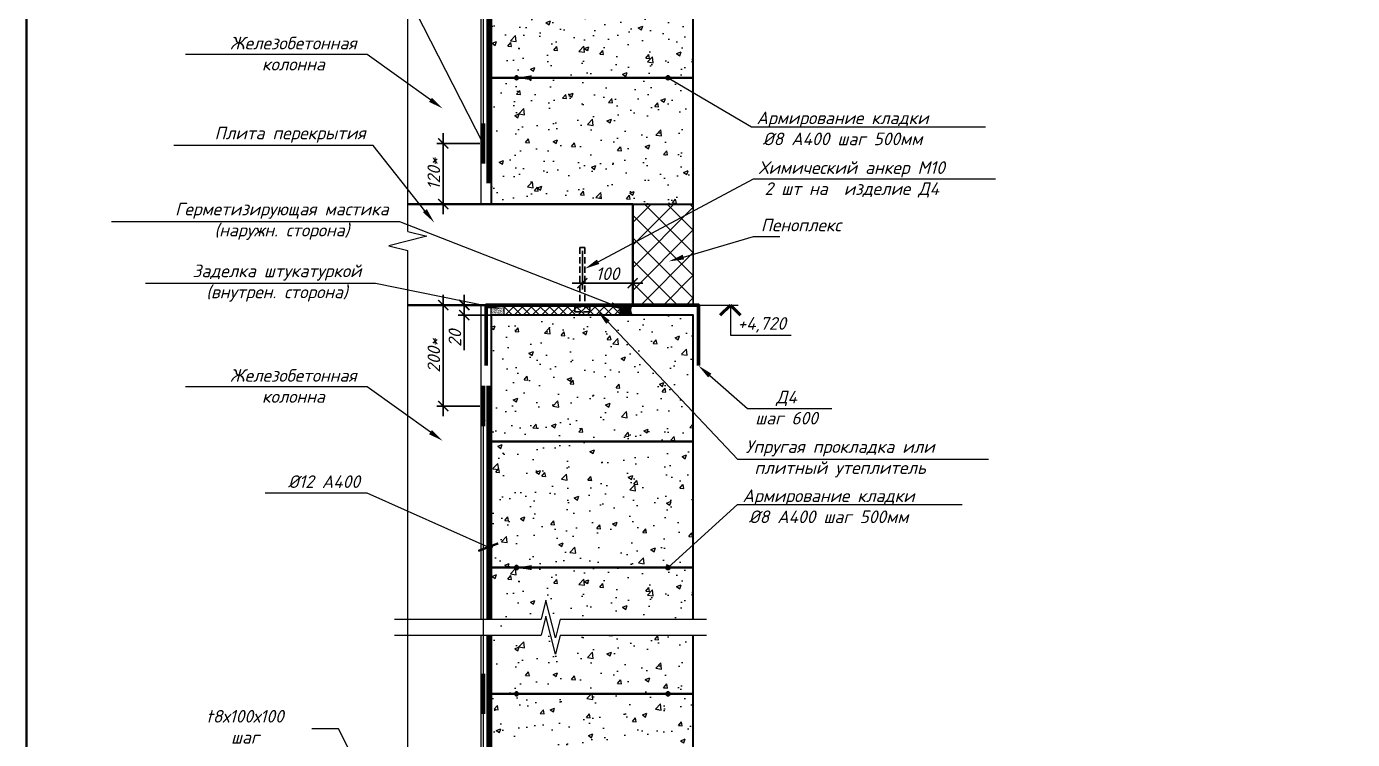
# Model space of a CAD drawing. Header units: millimetres. Extents: x -1807136 to 209800, y 0 to 410608.
# Drawn here: x 13723 to 16347, y 30332 to 31744 of the extents above; entities that cross this region are included whole.
import ezdxf
from ezdxf import colors
from ezdxf.entities.mleader import LeaderData, LeaderLine
from ezdxf.math import Vec2, Vec3

# ---------------------------------------------------------------- set-up
doc = ezdxf.new("R2010")
doc.units = ezdxf.units.MM
doc.header["$PDMODE"] = 3
doc.linetypes.add('HIDDEN', pattern=[0.375, 0.25, -0.125])
doc.layers.get('0').update_dxf_attribs({"lineweight": 5})
doc.layers.get('Defpoints').update_dxf_attribs({"lineweight": 0})
for name, color, linetype, lineweight in [('!!!Металл разрез', 7, 'Continuous', 35), ('#Dimensions', 7, 'Continuous', 9), ('#Арматура', 152, 'Continuous', 30), ('#Бетон вид', 22, 'Continuous', 18), ('#Бетон разрез', 22, 'Continuous', 40), ('#Выноски', 7, 'Continuous', 15), ('#Газобетон', 152, 'Continuous', 35), ('#Границы штриховок', 7, 'Continuous', 20), ('#разм', 7, 'Continuous', 9), ('A-okno', 7, 'Continuous', 0), ('k_ Размеры', 7, 'Continuous', 15), ('Штриховка', 7, 'Continuous', 25)]:
    doc.layers.add(name, color=color, linetype=linetype, lineweight=lineweight)
doc.layers.add('#Hatch', color=252, linetype='Continuous', lineweight=5, true_color=0x696969)
doc.styles.add('STEP PR', font='isocpeui.ttf')
doc.dimstyles.new('SPDS', dxfattribs={"dimscale": 10, "dimtxt": 2.5, "dimasz": 2, "dimexe": 1.25, "dimexo": 0.625, "dimtad": 1, "dimdec": 0, "dimrnd": 0.001, "dimtxsty": 'STEP PR', "dimblk": 'ARCHTICK', "dimcen": 2.5, "dimdle": 2, "dimclrd": 256, "dimclre": 256, "dimclrt": 7, "dimadec": 0, "dimazin": 2, "dimtfac": 0.75, "dimtdec": 0, "dimtmove": 1, "dimatfit": 3, "dimfxl": 1, "dimtolj": 1, "dimarcsym": 1})

# ---------------------------------------------------------------- blocks, each defined once
blk = doc.blocks.new('*U350')
at = {"color": 0, "linetype": 'ByBlock', "lineweight": -2}
for p, q in [((9.665, 0), (9.978, 1.25)), ((9.978, 1.25), (10.603, -1.25)), ((9.665, 0), (0, 0)), ((10.603, -1.25), (10.915, 0)), ((20.58, 0), (10.915, 0))]:
    blk.add_line(p, q, dxfattribs=at)
blk = doc.blocks.new('*U349')
at = {"color": 0, "linetype": 'ByBlock', "lineweight": -2}
for p, q in [((9.665, 0), (9.978, 1.25)), ((9.978, 1.25), (10.603, -1.25)), ((9.665, 0), (0, 0)), ((10.603, -1.25), (10.915, 0)), ((20.58, 0), (10.915, 0))]:
    blk.add_line(p, q, dxfattribs=at)
blk = doc.blocks.new('*U47')
at = {"layer": '#Арматура', "lineweight": 0}
h = blk.add_hatch(dxfattribs=at)
h.set_pattern_fill('ANSI31', scale=0.8)
edge = h.paths.add_edge_path()
edge.add_arc((0, 4), 4, 0, 360)
blk.add_circle((0, 4), 4)
blk = doc.blocks.new('*U394')
at = {"color": 0, "linetype": 'ByBlock', "lineweight": -2}
for p, q in [((59.051, 0), (59.363, 1.25)), ((59.363, 1.25), (59.988, -1.25)), ((59.051, 0), (0, 0)), ((59.988, -1.25), (60.301, 0)), ((119.352, 0), (60.301, 0))]:
    blk.add_line(p, q, dxfattribs=at)
blk = doc.blocks.new('*U356')
at = {"layer": '#разм', "ltscale": 100, "elevation": 0}
for points in [[(4576313, -921000), (4577323, -921000)], [(4577173, -921000), (4577173, -921600)], [(4577173, -921600), (4578375, -921600)]]:
    blk.add_lwpolyline(points, dxfattribs=at)
at = {"layer": 'A-okno', "color": 0, "lineweight": 50, "ltscale": 100, "elevation": 0}
for points in [[(4577173, -921000), (4576973, -921200)], [(4577173, -921000), (4577373, -921200)]]:
    blk.add_lwpolyline(points, dxfattribs=at)
at = {"layer": '#разм', "style": 'STEP PR'}
for tag, p in [('ПРИМЕЧАНИЕ', (4577314, -921290)), ('ОТМЕТКА', (4577216, -921901))]:
    blk.add_attdef(tag, p, '', height=250, dxfattribs=at)
blk = doc.blocks.new('_ArchTick')
at = {"color": 0, "linetype": 'ByBlock', "const_width": 0.15}
blk.add_lwpolyline([(-0.5, -0.5), (0.5, 0.5)], dxfattribs=at)
blk = doc.blocks.new('*D341')
at = {"layer": 'Defpoints', "color": 0, "transparency": 16777216}
for p in [(14589.1, 31192.7), (14897, 31192.7), (14897, 31172.8)]:
    blk.add_point(p, dxfattribs=at)
at = {"layer": 'k_ Размеры', "lineweight": -2, "transparency": 16777216}
for p, q in [((14589.1, 31152.8), (14589.1, 31212.7)), ((14890.7, 31192.7), (14576.6, 31192.7)), ((14890.7, 31172.8), (14576.6, 31172.8)), ((14589.1, 31103.2), (14589.1, 31172.8))]:
    blk.add_line(p, q, dxfattribs=at)
at = {"layer": 'k_ Размеры', "lineweight": -2, "transparency": 16777216, "xscale": 20, "yscale": 20, "zscale": 20}
for p, rotation in [((14589.1, 31192.7), 90), ((14589.1, 31172.8), 270)]:
    blk.add_blockref('_ArchTick', p, dxfattribs=dict(at, rotation=rotation))
at = {"layer": 'k_ Размеры', "color": 7, "transparency": 16777216, "insert": (14570.4, 31126.9), "char_height": 25, "attachment_point": 5, "rotation": 90, "style": 'STEP PR'}
blk.add_mtext('\\A1;20', dxfattribs=at)
blk = doc.blocks.new('*D340')
at = {"layer": 'Defpoints', "color": 0, "transparency": 16777216}
for p in [(14547.4, 31192.7), (14626.4, 31192.7), (14626.4, 30992.7)]:
    blk.add_point(p, dxfattribs=at)
at = {"layer": 'k_ Размеры', "lineweight": -2, "transparency": 16777216}
for p, q in [((14547.4, 30972.7), (14547.4, 31212.7)), ((14620.1, 31192.7), (14534.9, 31192.7)), ((14620.1, 30992.7), (14534.9, 30992.7))]:
    blk.add_line(p, q, dxfattribs=at)
at = {"layer": 'k_ Размеры', "lineweight": -2, "transparency": 16777216, "xscale": 20, "yscale": 20, "zscale": 20}
for p, rotation in [((14547.4, 31192.7), 90), ((14547.4, 30992.7), 270)]:
    blk.add_blockref('_ArchTick', p, dxfattribs=dict(at, rotation=rotation))
at = {"layer": 'k_ Размеры', "color": 7, "transparency": 16777216, "insert": (14528.7, 31092.7), "char_height": 25, "attachment_point": 5, "rotation": 90, "style": 'STEP PR'}
blk.add_mtext('\\A1;200*', dxfattribs=at)
blk = doc.blocks.new('Г.б.250х400')
at = {"layer": '#Hatch'}
h = blk.add_hatch(dxfattribs=at)
h.set_pattern_fill('AR-CONC', color=256, scale=0.5)
h.paths.add_polyline_path([(400, 250), (0, 250), (0, 0), (400, 0)])
at = {"layer": '#Газобетон'}
blk.add_lwpolyline([(0, 0), (400, 0), (400, 250), (0, 250)], close=True, dxfattribs=at)
blk = doc.blocks.new('*D352')
at = {"layer": 'Defpoints', "color": 0, "transparency": 16777216}
for p in [(14822.7, 31306.5), (14922.4, 31306.5), (14922.4, 31235.9)]:
    blk.add_point(p, dxfattribs=at)
at = {"layer": 'k_ Размеры', "lineweight": -2, "transparency": 16777216}
for p, q in [((14822.7, 31300.2), (14822.7, 31223.4)), ((14922.4, 31300.2), (14922.4, 31223.4)), ((14802.7, 31235.9), (14942.4, 31235.9))]:
    blk.add_line(p, q, dxfattribs=at)
at = {"layer": 'k_ Размеры', "lineweight": -2, "transparency": 16777216, "xscale": 20, "yscale": 20, "zscale": 20, "rotation": 180}
blk.add_blockref('_ArchTick', (14822.7, 31235.9), dxfattribs=at)
at = {"layer": 'k_ Размеры', "lineweight": -2, "transparency": 16777216, "xscale": 20, "yscale": 20, "zscale": 20}
blk.add_blockref('_ArchTick', (14922.4, 31235.9), dxfattribs=at)
at = {"layer": 'k_ Размеры', "color": 7, "transparency": 16777216, "insert": (14872.5, 31254.7), "char_height": 25, "attachment_point": 5, "style": 'STEP PR'}
blk.add_mtext('\\A1;100', dxfattribs=at)
blk = doc.blocks.new('*D402')
at = {"layer": 'Defpoints', "color": 0, "transparency": 16777216}
for p in [(14626.4, 31512.7), (14547.4, 31392.7), (14650.4, 31392.7)]:
    blk.add_point(p, dxfattribs=at)
at = {"layer": 'k_ Размеры', "lineweight": -2, "transparency": 16777216}
for p, q in [((14547.4, 31532.7), (14547.4, 31372.7)), ((14620.1, 31512.7), (14534.9, 31512.7)), ((14644.1, 31392.7), (14534.9, 31392.7))]:
    blk.add_line(p, q, dxfattribs=at)
at = {"layer": 'k_ Размеры', "lineweight": -2, "transparency": 16777216, "xscale": 20, "yscale": 20, "zscale": 20}
for p, rotation in [((14547.4, 31512.7), 90), ((14547.4, 31392.7), 270)]:
    blk.add_blockref('_ArchTick', p, dxfattribs=dict(at, rotation=rotation))
at = {"layer": 'k_ Размеры', "color": 7, "transparency": 16777216, "insert": (14528.7, 31452.7), "char_height": 25, "attachment_point": 5, "rotation": 90, "style": 'STEP PR'}
blk.add_mtext('\\A1;120*', dxfattribs=at)

msp = doc.modelspace()

# ---------------------------------------------------------------- hatches: boundary and pattern name
at = {"layer": '#Hatch'}
h = msp.add_hatch(dxfattribs=at)
h.set_pattern_fill('ANSI37', color=256, scale=10)
h.paths.add_polyline_path([(15042.36715, 31392.69652), (14921.91334, 31392.69652), (14921.91334, 31192.69652), (15042.36715, 31192.69652)])
h = msp.add_hatch(dxfattribs=at)
h.set_pattern_fill('AR-SAND', color=256, scale=0.05)
h.set_pattern_definition([(37.5, (-2304.621, -3492.8585), (-0.08000156, 2.44706619), [0, -1.9304, 0, -2.159, 0, -2.06375]), (7.5, (-2304.621, -3492.8585), (2.24761642, 3.5841255), [0, -1.0414, 0, -1.7399, 0, -0.66675]), (327.5, (-2306.183, -3492.8585), (3.95496185, 0.00718592), [0, -0.635, 0, -2.286, 0, -2.9845]), (317.5, (-2306.183, -3492.8585), (3.81778226, 1.11464662), [0, -0.3175, 0, -1.4986, 0, -1.7145])])
h.paths.add_polyline_path([(14642.36715, 31192.69652), (14667.36695, 31192.59682), (14667.36695, 31172.69652), (14642.36715, 31172.69652)])
h = msp.add_hatch(dxfattribs=at)
h.set_pattern_fill('ANSI37', color=256, scale=4)
h.set_pattern_definition([(45, (-2304.621, -3492.859), (-8.980256, 8.980256), []), (135, (-2304.621, -3492.859), (-8.980256, -8.980256), [])])
h.paths.add_polyline_path([(14896.99233, 31192.59682), (14667.36695, 31192.59682), (14667.36695, 31172.69652), (14896.99233, 31172.69652)])
h = msp.add_hatch(dxfattribs=at)
h.set_pattern_fill('ANSI37', color=256, scale=0.5)
h.set_pattern_definition([(45, (79.625, -4478.4668), (-1.122532015, 1.122532015), []), (135, (79.625, -4478.4668), (-1.122532015, -1.122532015), [])])
edge = h.paths.add_edge_path()
edge.add_line((14921.99213, 31192.79623), (14896.99233, 31192.69652))
edge.add_line((14896.99233, 31192.69652), (14896.99233, 31172.79623))
edge.add_line((14896.99233, 31172.79623), (14921.99213, 31172.79623))
edge.add_arc((14934.54374, 31182.79623), 16.04814, 141.4552975, 218.5447025, ccw=False)
h = msp.add_hatch(dxfattribs=at)
h.set_pattern_fill('AR-CONC', color=256, scale=0.5)
h.set_pattern_definition([(50, (0, -1055.64), (91.09233, -7.96954), [9.525, -104.775]), (355, (0, -1055.64), (-17.6217, 95.52842), [7.62, -83.8203]), (100.45144, (7.59, -1056.3), (73.47062, 87.55888), [8.095, -89.04512]), (46.1842, (0, -1030.24), (135.53952, -21.02116), [14.2875, -157.1625]), (96.63556, (11.3, -1031.99), (118.70207, 123.71306), [12.1425, -133.5678]), (351.18415, (0, -1030.24), (118.70207, 123.71306), [11.43, -125.72987]), (21, (12.7, -1036.59), (75.8072, -51.1326), [9.525, -104.775]), (326, (12.7, -1036.59), (30.90101, 92.09398), [7.62, -83.82]), (71.45144, (19.02, -1040.85), (106.7082, 40.96138), [8.095, -89.04497]), (37.5, (0, -1055.638), (1.544302, 42.27752), [0, -82.804, 0, -85.09, 0, -84.1375]), (7.5, (0, -1055.64), (33.40983, 50.09029), [0, -48.514, 0, -80.899, 0, -32.0675]), (327.5, (-28.32, -1055.638), (67.795298, -2.864372), [0, -31.75, 0, -99.06, 0, -131.445]), (317.5, (-41.02, -1055.64), (74.06459, 12.71325), [0, -41.275, 0, -65.786, 0, -93.345])])
h.paths.add_polyline_path([(14654.29014, 30538.74013), (14642.36715, 30538.74013), (14642.36715, 30422.69652), (15042.36715, 30422.69652), (15042.36715, 30538.74013), (14691.79014, 30538.74013), (14682.41514, 30501.24013), (14663.66514, 30576.24013)])
h.paths.add_polyline_path([(14642.36715, 30570.86091), (14654.16303, 30570.86091), (14663.53803, 30608.36091), (14682.28803, 30533.36091), (14691.66303, 30570.86091), (15042.36715, 30570.86091), (15042.36715, 30672.69652), (14642.36715, 30672.69652)])

# ---------------------------------------------------------------- linework, layer by layer
at = {"layer": '!!!Металл разрез', "lineweight": 60}
msp.add_lwpolyline([(14632.36715, 31072.69652), (14632.36715, 31192.69652), (15052.36715, 31192.69652), (15052.36715, 31072.69652)], dxfattribs=at)
at = {"layer": '#Арматура', "const_width": 8}
for points in [[(14636.36715, 31433.69652), (14636.36715, 32258.74013)], [(14626.36715, 31472.69652), (14626.36715, 31552.69652)], [(14626.36715, 30952.69652), (14626.36715, 31032.69652)], [(14636.36715, 30570.86091), (14636.36715, 31032.69652)], [(14636.36715, 29713.69652), (14636.36715, 30538.74013)], [(14626.36715, 30382.69652), (14626.36715, 30462.69652)]]:
    msp.add_lwpolyline(points, dxfattribs=at)
at = {"layer": '#Бетон вид'}
for points in [[(14622.36715, 31392.69652), (14622.36715, 32258.74013)], [(14622.36715, 30570.86091), (14622.36715, 31192.69652)], [(14622.36715, 29604.59496), (14622.36715, 30538.74013)]]:
    msp.add_lwpolyline(points, dxfattribs=at)
at = {"layer": '#Бетон разрез'}
for points in [[(14922.36715, 31392.69652), (14477.46313, 31392.69652)], [(14922.36715, 31392.69652), (14922.36715, 31192.69652)], [(14477.46313, 31192.69652), (14922.36715, 31192.69652)]]:
    msp.add_lwpolyline(points, dxfattribs=at)
at = {"layer": '#Газобетон'}
for points in [[(15042.36715, 30570.86091), (15042.36715, 30672.69652), (14642.36715, 30672.69652), (14642.36715, 30570.86091)], [(14642.36715, 30538.74013), (14642.36715, 30422.69652), (15042.36715, 30422.69652), (15042.36715, 30538.74013)]]:
    msp.add_lwpolyline(points, dxfattribs=at)
at = {"layer": '#Границы штриховок'}
msp.add_lwpolyline([(14642.36715, 31192.69652), (14667.36695, 31192.59682), (14667.36695, 31172.69652), (14642.36715, 31172.69652)], close=True, dxfattribs=at)
msp.add_lwpolyline([(14921.99213, 31192.79623), (14896.99233, 31192.69652), (14896.99233, 31172.79623), (14921.99213, 31172.79623, -0.3496533696)], format="xyb", close=True, dxfattribs=at)
at = {"color": 3, "lineweight": 40}
msp.add_lwpolyline([(13722.58032, 36442.79875), (24318.13743, 36442.79875), (24318.13743, 28653.26531), (13722.58032, 28653.26531)], close=True, dxfattribs=at)
msp.add_lwpolyline([(14896.99233, 31172.79623), (14642.36715, 31172.69652), (14642.36715, 31192.69652), (14896.99233, 31192.69652)], close=True)
at = {"layer": 'Штриховка'}
msp.add_lwpolyline([(15042.36715, 31392.69652), (14921.91334, 31392.69652), (14921.91334, 31192.69652), (15042.36715, 31192.69652)], close=True, dxfattribs=at)
at = {"layer": 'Штриховка', "linetype": 'HIDDEN', "ltscale": 50}
for points in [[(14817.66127, 31306.46315), (14817.66127, 31188.90608)], [(14817.66127, 31306.46315), (14827.66127, 31306.46315)], [(14827.66127, 31306.46315), (14827.66127, 31188.90608)], [(14807.66127, 31188.90608), (14837.66127, 31188.90608), (14837.66127, 31178.90608), (14807.66127, 31178.90608), (14807.66127, 31188.90608)]]:
    msp.add_lwpolyline(points, dxfattribs=at)

# ---------------------------------------------------------------- block references
at = {"layer": '#Dimensions'}
ref = msp.add_blockref('*U356', (-442601.51163, 123292.70963, 0), dxfattribs=dict(at, xscale=0.1, yscale=0.1, zscale=0.1))
ref.add_attrib('ПРИМЕЧАНИЕ', '+4,720', (15129.8509, 31143.75377, 0), dxfattribs={"layer": '#разм', "height": 25, "rotation": 360, "style": 'STEP PR'})
at = {"layer": '#Арматура', "xscale": -1}
for p in [(14692.36715, 31638.69652), (14992.36715, 31638.69652), (14692.36715, 30668.69652), (14992.36715, 30668.69652), (14692.36715, 30418.69652), (14992.36715, 30418.69652)]:
    msp.add_blockref('*U47', p, dxfattribs=at)
for p in [(14642.36715, 31642.69652), (14642.36715, 31392.69652), (14642.36715, 30922.69652), (14642.36715, 30672.69652), (14642.36715, 30172.69652)]:
    msp.add_blockref('Г.б.250х400', p)
at = {"xscale": -30, "yscale": -30, "zscale": -30}
for name, p in [('*U350', (15068.61715, 30570.86091)), ('*U349', (15068.61715, 30538.74013))]:
    msp.add_blockref(name, p, dxfattribs=at)
at = {"layer": 'k_ Размеры', "xscale": -30, "yscale": -30, "zscale": -30, "rotation": 90}
msp.add_blockref('*U394', (14477.46313, 33109.81785), dxfattribs=at)

# ---------------------------------------------------------------- dimensions: what is measured, and where the dimension line sits
at = {"layer": 'k_ Размеры'}
for base, p1, p2, picture, middle in [((14547.41958, 31392.69652), (14626.36715, 31512.69652), (14650.36715, 31392.69652), '*D402', (14528.66958, 31452.69652)), ((14547.41958, 31192.69652), (14626.36715, 30992.69652), (14626.36715, 31192.69652), '*D340', (14528.66958, 31092.69652))]:
    dim = msp.add_linear_dim(base=base, p1=p1, p2=p2, angle=90, text='<>*', dimstyle='SPDS', dxfattribs=at)
    dim.commit()
    dim.dimension.update_dxf_attribs({"geometry": picture, "text_midpoint": middle})
dim = msp.add_linear_dim(base=(14922.36715, 31235.9234), p1=(14822.66127, 31306.46315), p2=(14922.36715, 31306.46315), dimstyle='SPDS', dxfattribs=at)
dim.commit()
dim.dimension.update_dxf_attribs({"geometry": '*D352', "text_midpoint": (14872.51421, 31254.6734)})
dim = msp.add_linear_dim(base=(14589.14544, 31192.69652), p1=(14896.99233, 31172.79623), p2=(14896.99233, 31192.69652), angle=90, dimstyle='SPDS', dxfattribs=at)
dim.commit()
dim.dimension.update_dxf_attribs({"geometry": '*D341', "text_midpoint": (14594.58417, 31126.91087), "dimtype": 160})

# ---------------------------------------------------------------- leaders
at = {"layer": '#Выноски'}
ml = msp.add_multileader_mtext('Standard', dxfattribs=at)
ml.set_content('{\\H0.83333x;t8х100х100\\Pшаг\\A1; не более 1200мм  \\A0; \\Pсм.\\A1; прим.\\H1.2x;            }', color=256, style='STEP PR')
ml.set_leader_properties(color=256, linetype='ByLayer', lineweight=-1)
ml.build(insert=Vec2(0, 0))
ml.multileader.update_dxf_attribs({"text_left_attachment_type": 6, "text_right_attachment_type": 6, "dogleg_length": 0, "arrow_head_size": 30, "scale": 0.1})
ctx = ml.context
ctx.base_point, ctx.scale, ctx.char_height, ctx.arrow_head_size, ctx.landing_gap_size, ctx.plane_origin = Vec3(13970.15292, 32073.28511), 0.1, 30, 30, 12.5, Vec3(16543.26087, 31386.96198)
ctx.left_attachment, ctx.right_attachment, ctx.text_align_type = 6, 6, 1
notes = []
notes.append((ctx, [(1, (1, 1, 0), (14340.09472, 32073.28511), (-1, 0), 0, [(2, [(14626.36715, 32712.69652), (14626.36715, 32142.69652), (14626.36715, 31512.69652)], 0, [])])]))
ctx.mtext.insert, ctx.mtext.rotation, ctx.mtext.width, ctx.mtext.defined_height, ctx.mtext.alignment, ctx.mtext.flow_direction = Vec3(14155.12382, 32110.78508), 6.2831853072, 395.8903153, 133.34219, 2, 5
ml = msp.add_multileader_mtext('Standard', dxfattribs=at)
ml.set_content('{\\H0.83333x;Железобетонная\\Pколонна}', color=256, style='STEP PR')
ml.set_leader_properties(color=256, linetype='ByLayer', lineweight=-1)
ml.build(insert=Vec2(0, 0))
ml.multileader.update_dxf_attribs({"text_left_attachment_type": 6, "text_right_attachment_type": 6, "dogleg_length": 0, "arrow_head_size": 30, "scale": 0.1})
ctx = ml.context
ctx.base_point, ctx.scale, ctx.char_height, ctx.arrow_head_size, ctx.landing_gap_size, ctx.plane_origin = Vec3(14104.92535, 31688.9219), 0.1, 30, 30, 12.5, Vec3(16703.41059, 30015.6871)
ctx.left_attachment, ctx.right_attachment, ctx.text_align_type = 6, 6, 1
notes.append((ctx, [(1, (1, 1, 0), (14396.60989, 31688.9219), (-1, 0), 0, [(0, [(14546.57473, 31581.66249)], 0, [])])]))
ctx.mtext.insert, ctx.mtext.rotation, ctx.mtext.alignment, ctx.mtext.flow_direction = Vec3(14250.76762, 31723.92188), 6.2831853072, 2, 5
ml = msp.add_multileader_mtext('Standard', dxfattribs=at)
ml.set_content('{\\H0.83333x;Армирование кладки  \\P%%C8 А400 шаг 500мм\\P\\A1;\\H1.2x;       }', color=256, style='STEP PR')
ml.set_leader_properties(color=256, linetype='ByLayer', lineweight=-1)
ml.build(insert=Vec2(0, 0))
ml.multileader.update_dxf_attribs({"text_left_attachment_type": 6, "text_right_attachment_type": 6, "dogleg_length": 0, "arrow_head_size": 30, "scale": 0.1})
ctx = ml.context
ctx.base_point, ctx.scale, ctx.char_height, ctx.arrow_head_size, ctx.landing_gap_size, ctx.plane_origin = Vec3(15157.51314, 31545.86896), 0.1, 30, 30, 12.5, Vec3(17604.78607, 30083.79299)
ctx.left_attachment, ctx.right_attachment, ctx.text_align_type = 6, 6, 1
notes.append((ctx, [(0, (1, 1, 0), (15157.51314, 31545.86896), (1, 0), 0, [(0, [(14692.36715, 31642.69652), (14992.36715, 31642.69652)], 0, [])])]))
ctx.mtext.insert, ctx.mtext.rotation, ctx.mtext.alignment, ctx.mtext.flow_direction = Vec3(15337.65451, 31575.86896), 6.2831853072, 2, 5
ml = msp.add_multileader_mtext('Standard', dxfattribs=at)
ml.set_content('{\\H0.83333x;Плита перекрытия}', color=256, style='STEP PR')
ml.set_leader_properties(color=256, linetype='ByLayer', lineweight=-1)
ml.build(insert=Vec2(0, 0))
ml.multileader.update_dxf_attribs({"text_left_attachment_type": 6, "text_right_attachment_type": 6, "dogleg_length": 0, "arrow_head_size": 30, "scale": 0.1})
ctx = ml.context
ctx.base_point, ctx.scale, ctx.char_height, ctx.arrow_head_size, ctx.landing_gap_size, ctx.plane_origin = Vec3(14079.62897, 31508.38308), 0.1, 30, 30, 12.5, Vec3(16615.97733, 29908.99434)
ctx.left_attachment, ctx.right_attachment, ctx.text_align_type = 6, 6, 1
notes.append((ctx, [(1, (1, 1, 0), (14408.87018, 31508.38308), (-1, 0), 0, [(0, [(14529.5798, 31355.98547)], 0, [])])]))
ctx.mtext.insert, ctx.mtext.rotation, ctx.mtext.alignment, ctx.mtext.flow_direction = Vec3(14244.24957, 31545.88305), 6.2831853072, 2, 5
ml = msp.add_multileader_mtext('Standard', dxfattribs=at)
ml.set_content('{\\H0.83333x;Химический анкер M10\\P2 шт на  изделие Д4}', color=256, style='STEP PR')
ml.set_leader_properties(color=256, linetype='ByLayer', lineweight=-1)
ml.build(insert=Vec2(0, 0))
ml.multileader.update_dxf_attribs({"text_left_attachment_type": 6, "text_right_attachment_type": 6, "dogleg_length": 0, "arrow_head_size": 30, "scale": 0.1})
ctx = ml.context
ctx.base_point, ctx.scale, ctx.char_height, ctx.arrow_head_size, ctx.landing_gap_size, ctx.plane_origin = Vec3(15161.64012, 31442.31841), 0.1, 30, 30, 12.5, Vec3(17682.316, 29861.86196)
ctx.left_attachment, ctx.right_attachment, ctx.text_align_type = 6, 6, 1
notes.append((ctx, [(0, (1, 1, 0), (15161.64012, 31442.31841), (1, 0), 0, [(0, [(14827.36715, 31264.28415)], 0, [])])]))
ctx.mtext.insert, ctx.mtext.rotation, ctx.mtext.alignment, ctx.mtext.flow_direction = Vec3(15356.01439, 31477.31839), 6.2831853072, 2, 5
ml = msp.add_multileader_mtext('Standard', dxfattribs=at)
ml.set_content('{\\H0.83333x;Герметизирующая мастика\\P(наружн. сторона)}', color=256, style='STEP PR')
ml.set_leader_properties(color=256, linetype='ByLayer', lineweight=-1)
ml.build(insert=Vec2(0, 0))
ml.multileader.update_dxf_attribs({"text_left_attachment_type": 6, "text_right_attachment_type": 6, "dogleg_length": 0, "arrow_head_size": 30, "scale": 0.1})
ctx = ml.context
ctx.base_point, ctx.scale, ctx.char_height, ctx.arrow_head_size, ctx.landing_gap_size, ctx.plane_origin = Vec3(13994.61461, 31357.72621), 0.1, 30, 30, 12.5, Vec3(16820.04517, 29640.39973)
ctx.left_attachment, ctx.right_attachment, ctx.text_align_type = 6, 6, 1
notes.append((ctx, [(1, (1, 1, 0), (14461.24163, 31357.72621), (-1, 0), 0, [(1, [(14908.3301, 31182.76868)], 0, [])])]))
ctx.mtext.insert, ctx.mtext.rotation, ctx.mtext.alignment, ctx.mtext.flow_direction = Vec3(14227.92812, 31395.22618), 6.2831853072, 2, 5
ml = msp.add_multileader_mtext('Standard', dxfattribs=at)
ml.set_content('{\\H0.83333x;Пеноплекс}', color=256, style='STEP PR')
ml.set_leader_properties(color=256, linetype='ByLayer', lineweight=-1)
ml.build(insert=Vec2(0, 0))
ml.multileader.update_dxf_attribs({"text_left_attachment_type": 6, "text_right_attachment_type": 6, "dogleg_length": 0, "arrow_head_size": 30, "scale": 0.1})
ctx = ml.context
ctx.base_point, ctx.scale, ctx.char_height, ctx.arrow_head_size, ctx.landing_gap_size, ctx.plane_origin = Vec3(15161.64012, 31328.6436), 0.1, 30, 30, 12.5, Vec3(17682.316, 29724.70767)
ctx.left_attachment, ctx.right_attachment, ctx.text_align_type = 6, 6, 1
notes.append((ctx, [(0, (1, 1, 0), (15161.64012, 31328.6436), (1, 0), 0, [(0, [(14994.11317, 31279.19474)], 0, [])])]))
ctx.mtext.insert, ctx.mtext.rotation, ctx.mtext.width, ctx.mtext.alignment, ctx.mtext.flow_direction = Vec3(15255.08677, 31363.64358), 6.2831853072, 388.3643564, 2, 5
ml = msp.add_multileader_mtext('Standard', dxfattribs=at)
ml.set_content('{\\H0.83333x;Заделка штукатуркой\\P(внутрен. сторона)}', color=256, style='STEP PR')
ml.set_leader_properties(color=256, linetype='ByLayer', lineweight=-1)
ml.build(insert=Vec2(0, 0))
ml.multileader.update_dxf_attribs({"text_left_attachment_type": 6, "text_right_attachment_type": 6, "dogleg_length": 0, "arrow_head_size": 30, "scale": 0.1})
ctx = ml.context
ctx.base_point, ctx.scale, ctx.char_height, ctx.arrow_head_size, ctx.landing_gap_size, ctx.plane_origin = Vec3(14023.30161, 31235.31757), 0.1, 30, 30, 12.5, Vec3(16825.92925, 29548.26545)
ctx.left_attachment, ctx.right_attachment, ctx.text_align_type = 6, 6, 1
notes.append((ctx, [(1, (1, 1, 0), (14413.01606, 31235.31757), (-1, 0), 0, [(1, [(14660.55703, 31185.31738)], 0, [])])]))
ctx.mtext.insert, ctx.mtext.rotation, ctx.mtext.alignment, ctx.mtext.flow_direction = Vec3(14218.15884, 31272.81754), 6.2831853072, 2, 5
ml = msp.add_multileader_mtext('Standard', dxfattribs=at)
ml.set_content('{\\H0.83333x;Упругая прокладка или \\Pплитный утеплитель}', color=256, style='STEP PR')
ml.set_leader_properties(color=256, linetype='ByLayer', lineweight=-1)
ml.build(insert=Vec2(0, 0))
ml.multileader.update_dxf_attribs({"text_left_attachment_type": 6, "text_right_attachment_type": 6, "dogleg_length": 0, "arrow_head_size": 30, "scale": 0.1})
ctx = ml.context
ctx.base_point, ctx.scale, ctx.char_height, ctx.arrow_head_size, ctx.landing_gap_size, ctx.plane_origin = Vec3(15129.48385, 30887.347), 0.1, 30, 30, 12.5, Vec3(17954.10506, 29518.41061)
ctx.left_attachment, ctx.right_attachment, ctx.text_align_type = 6, 6, 1
notes.append((ctx, [(0, (1, 1, 0), (15129.48385, 30887.347), (1, 0), 0, [(1, [(14852.95027, 31180.53992)], 0, [])])]))
ctx.mtext.insert, ctx.mtext.rotation, ctx.mtext.alignment, ctx.mtext.flow_direction = Vec3(15332.93006, 30924.84697), 6.2831853072, 2, 5
ml = msp.add_multileader_mtext('Standard', dxfattribs=at)
ml.set_content('{\\H0.83333x;Железобетонная\\Pколонна}', color=256, style='STEP PR')
ml.set_leader_properties(color=256, linetype='ByLayer', lineweight=-1)
ml.build(insert=Vec2(0, 0))
ml.multileader.update_dxf_attribs({"text_left_attachment_type": 6, "text_right_attachment_type": 6, "dogleg_length": 0, "arrow_head_size": 30, "scale": 0.1})
ctx = ml.context
ctx.base_point, ctx.scale, ctx.char_height, ctx.arrow_head_size, ctx.landing_gap_size, ctx.plane_origin = Vec3(14104.92535, 31030.78513), 0.1, 30, 30, 12.5, Vec3(16703.41059, 29357.55033)
ctx.left_attachment, ctx.right_attachment, ctx.text_align_type = 6, 6, 1
notes.append((ctx, [(1, (1, 1, 0), (14396.60989, 31030.78513), (-1, 0), 0, [(0, [(14546.57473, 30923.52572)], 0, [])])]))
ctx.mtext.insert, ctx.mtext.rotation, ctx.mtext.alignment, ctx.mtext.flow_direction = Vec3(14250.76762, 31065.78511), 6.2831853072, 2, 5
ml = msp.add_multileader_mtext('Standard', dxfattribs=at)
ml.set_content('{\\H0.83333x;Д4\\Pшаг 600}', color=256, style='STEP PR')
ml.set_leader_properties(color=256, linetype='ByLayer', lineweight=-1)
ml.build(insert=Vec2(0, 0))
ml.multileader.update_dxf_attribs({"text_left_attachment_type": 6, "text_right_attachment_type": 6, "dogleg_length": 0, "arrow_head_size": 30, "scale": 0.1})
ctx = ml.context
ctx.base_point, ctx.scale, ctx.char_height, ctx.arrow_head_size, ctx.landing_gap_size, ctx.plane_origin = Vec3(15149.38081, 30987.84897), 0.1, 30, 30, 12.5, Vec3(17523.67314, 29298.25548)
ctx.left_attachment, ctx.right_attachment, ctx.text_align_type = 6, 6, 1
notes.append((ctx, [(0, (1, 1, 0), (15149.38081, 30987.84897), (1, 0), 0, [(0, [(15052.36715, 31072.69652)], 0, [])])]))
ctx.mtext.insert, ctx.mtext.rotation, ctx.mtext.alignment, ctx.mtext.flow_direction = Vec3(15226.85214, 31022.84895), 6.2831853072, 2, 5
ml = msp.add_multileader_mtext('Standard', dxfattribs=at)
ml.set_content('{\\H0.83333x;t8х100х100\\Pшаг\\A1; не более 1200мм  \\A0; \\Pсм.\\A1; прим.\\H1.2x;            }', color=256, style='STEP PR')
ml.set_leader_properties(color=256, linetype='ByLayer', lineweight=-1)
ml.build(insert=Vec2(0, 0))
ml.multileader.update_dxf_attribs({"text_left_attachment_type": 6, "text_right_attachment_type": 6, "dogleg_length": 0, "arrow_head_size": 30, "scale": 0.1})
ctx = ml.context
ctx.base_point, ctx.scale, ctx.char_height, ctx.arrow_head_size, ctx.landing_gap_size, ctx.plane_origin = Vec3(13970.15292, 30353.28511), 0.1, 30, 30, 12.5, Vec3(16543.26087, 29666.96198)
ctx.left_attachment, ctx.right_attachment, ctx.text_align_type = 6, 6, 1
notes.append((ctx, [(1, (1, 1, 0), (14340.09472, 30353.28511), (-1, 0), 0, [(2, [(14626.36715, 30992.69652), (14626.36715, 30422.69652), (14626.36715, 29792.69652)], 0, [])])]))
ctx.mtext.insert, ctx.mtext.rotation, ctx.mtext.width, ctx.mtext.defined_height, ctx.mtext.alignment, ctx.mtext.flow_direction = Vec3(14155.12382, 30390.78508), 6.2831853072, 395.8903153, 133.34219, 2, 5
ml = msp.add_multileader_mtext('Standard', dxfattribs=at)
ml.set_content('{\\H0.83333x;%%C12 A400 }', color=256, style='STEP PR')
ml.set_leader_properties(color=256, linetype='ByLayer', lineweight=-1)
ml.set_arrow_properties(name='ARCHTICK')
ml.build(insert=Vec2(0, 0))
ml.multileader.update_dxf_attribs({"text_left_attachment_type": 6, "text_right_attachment_type": 6, "dogleg_length": 0, "arrow_head_size": 30, "scale": 0.1})
ctx = ml.context
ctx.base_point, ctx.scale, ctx.char_height, ctx.arrow_head_size, ctx.landing_gap_size, ctx.plane_origin = Vec3(14226.04229, 30820.4271), 0.1, 30, 30, 12.5, Vec3(16703.41059, 29147.19231)
ctx.left_attachment, ctx.right_attachment, ctx.text_align_type = 6, 6, 1
notes.append((ctx, [(1, (1, 1, 0), (14396.60989, 30820.4271), (-1, 0), 0, [(0, [(14636.36715, 30713.1677)], 0, [])])]))
ctx.mtext.insert, ctx.mtext.rotation, ctx.mtext.alignment, ctx.mtext.flow_direction = Vec3(14311.32609, 30855.42708), 6.2831853072, 2, 5
ml = msp.add_multileader_mtext('Standard', dxfattribs=at)
ml.set_content('{\\H0.83333x;Армирование кладки\\P%%C8 А400 шаг 500мм\\P\\A1;\\H1.2x;       }', color=256, style='STEP PR')
ml.set_leader_properties(color=256, linetype='ByLayer', lineweight=-1)
ml.build(insert=Vec2(0, 0))
ml.multileader.update_dxf_attribs({"text_left_attachment_type": 6, "text_right_attachment_type": 6, "dogleg_length": 0, "arrow_head_size": 30, "scale": 0.1})
ctx = ml.context
ctx.base_point, ctx.scale, ctx.char_height, ctx.arrow_head_size, ctx.landing_gap_size, ctx.plane_origin = Vec3(15129.85495, 30797.51332), 0.1, 30, 30, 12.5, Vec3(17604.78607, 29113.79299)
ctx.left_attachment, ctx.right_attachment, ctx.text_align_type = 6, 6, 1
notes.append((ctx, [(0, (1, 1, 0), (15129.85495, 30797.51332), (1, 0), 0, [(0, [(14692.36715, 30672.69652), (14992.36715, 30672.69652)], 0, [])])]))
ctx.mtext.insert, ctx.mtext.rotation, ctx.mtext.alignment, ctx.mtext.flow_direction = Vec3(15309.99633, 30827.51332), 6.2831853072, 2, 5
for ctx, leaders in notes:
    for number, flags, end, landing, length, lines in leaders:
        leader = LeaderData()
        leader.index, (leader.has_last_leader_line, leader.has_dogleg_vector, leader.attachment_direction) = number, flags
        leader.last_leader_point, leader.dogleg_vector, leader.dogleg_length = Vec3(end), Vec3(landing), length
        for number, points, colour, breaks in lines:
            line = LeaderLine()
            line.index, line.vertices, line.color, line.breaks = number, Vec3.list(points), colors.encode_raw_color(colour), breaks
            leader.lines.append(line)
        ctx.leaders.append(leader)

doc.saveas('drawing.dxf')
